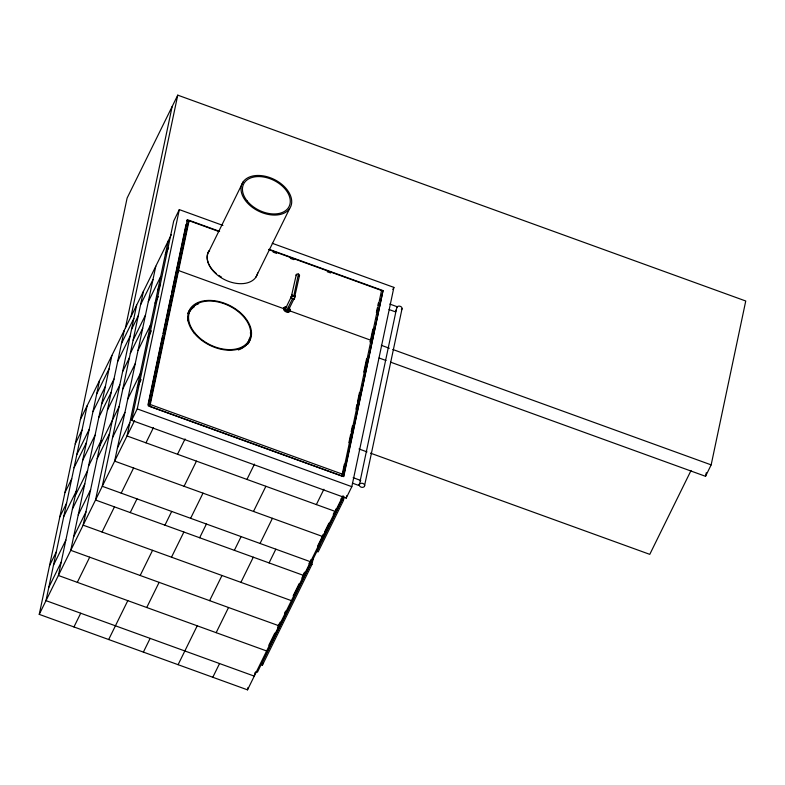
<?xml version="1.0" encoding="UTF-8"?>
<svg xmlns="http://www.w3.org/2000/svg" width="785" height="785" viewBox="0 0 785 785"><rect width="100%" height="100%" fill="white"/><g stroke="black" fill="none" stroke-linecap="round" stroke-linejoin="round"><path stroke-width="1.18" d="M358.823 484.747L358.823 485.464L360.688 480.449L353.152 477.663M342.829 496.14L247.511 689.848L39.25 614.37L127.111 198.075L177.753 95.152L745.75 301.008L711.161 464.877L705.538 476.309L390.616 362.17M87.135 405.786L46.001 600.643L254.271 676.13L255.017 672.559M99.509 380.627L58.384 575.483L266.645 650.971M111.892 355.468L70.758 550.324L279.028 625.812L279.489 623.594M124.265 330.308L83.141 525.165L291.402 600.653M125.394 328.022L172.131 106.583M131.017 316.581L177.753 95.152M136.649 305.149L95.525 500.006L303.785 575.493L304.482 572.167M143.4 291.421L102.276 486.288L310.536 561.766L311.007 559.558M155.783 266.262L114.649 461.129L322.92 536.606L323.381 534.399M168.157 241.113L127.033 435.969L335.293 511.447L335.803 509.063M272.258 243.301L393.893 287.388L351.827 486.68L346.205 498.112L131.625 420.348L173.691 221.056L179.314 209.615L222.92 225.423M131.625 420.348L137.247 408.906L179.314 209.615M148.061 404.442L162.505 336.039M163.005 333.635L171.11 295.238M171.621 292.834L186.055 224.431M219.604 231.369L187.38 219.692L148.12 405.698L343.761 476.603L383.021 290.597L269.088 249.306M268.588 249.542L381.539 290.479L342.751 474.268L341.848 476.102L149.366 406.336L188.155 222.548L189.057 220.713L219.025 231.575M149.366 406.336L150.259 404.51L189.057 220.713M299.428 275.81L294.198 299.095L291.039 297.957L291.274 296.848M291.039 297.957L296.279 274.662M294.758 297.957A1.688 1.256 11.9 0 0 293.737 296.239L298.418 274.093M294.198 299.095L294.424 297.986A1.688 1.109 26.2 0 1 294.1 298.467M247.511 689.848L248.011 687.474M293.688 597.817L260.855 664.542L262.435 665.111L262.926 662.746M262.435 665.111L311.949 564.474L313.441 557.399M341.848 476.102L344.37 464.141M348.923 442.612L350.689 434.233M351.189 431.838L352.455 425.862M355.988 409.113L356.998 404.334M357.499 401.94L359.52 392.372M363.808 372.041L366.585 358.882M372.875 329.082L370.127 342.132L371.02 340.307L288.036 310.222M376.388 312.479L377.389 307.73M377.889 305.355L378.39 302.99M343.457 476.544L383.021 290.597M342.378 497.504L341.887 499.859L343.457 500.438L318.141 551.894L316.561 551.325L320.329 543.662M255.861 671.617L257.431 672.186L342.407 499.505L343.163 495.934M343.457 500.438L344.203 496.895M346.205 498.112L346.705 495.727M360.138 481.048L396.268 309.889M364.623 485.964A2.708 2.012 11.9 0 0 362.905 483.472A2.708 2.012 11.9 0 0 359.618 484.159L359.383 484.639A2.708 2.012 11.9 0 0 360.786 486.994L361.443 487.24A2.708 2.012 11.9 0 0 364.397 486.445L402.018 308.819M705.538 476.309L706.294 472.717M395.591 310.625L395.463 311.861L397.269 306.768L389.792 304.06M290.234 310.193L290.264 310.34M80.374 419.504L171.385 234.548M96.702 393.913L109.086 368.754M121.469 343.594L133.843 318.435M140.594 304.708L152.977 279.548M165.36 254.399L168.589 247.834M75.232 443.859L81.993 430.141M131.507 329.504L138.258 315.786M92.964 411.625L105.347 386.465M117.73 361.306L130.104 336.147M187.38 219.692L186.82 220.84L189.116 221.674M148.306 301.695L160.68 276.536M76.851 454.495L89.225 429.336M101.608 404.177L113.982 379.018M133.116 340.14L145.5 314.981M157.873 289.822L160.572 284.356M74.045 467.781L86.428 442.622M98.802 417.463L111.185 392.304M130.31 353.427L142.693 328.267M155.077 303.108L158.305 296.544M122.627 371.58L129.378 357.852M64.959 492.578L71.71 478.86M82.68 460.344L95.063 435.184M107.447 410.025L119.82 384.866M138.023 350.414L150.396 325.255M177.636 272.366L178.538 270.54L284.582 308.976M59.817 516.932L66.568 503.214M122.833 388.86L135.216 363.7M147.6 338.541L151.368 330.877M63.762 516.501L76.145 491.341M88.519 466.182L100.902 441.023M75.203 495.767L87.586 470.608M99.97 445.448L119.094 406.571M72.406 509.053L84.78 483.894M97.163 458.734L109.537 433.575M127.739 399.123L140.123 373.964M49.533 565.651L56.284 551.924M112.559 437.569L124.933 412.41M137.316 387.25L141.084 379.597M53.478 565.21L65.862 540.06M78.235 514.901L90.618 489.742M243.085 181.924L209.33 250.543A26.896 17.682 26.2 0 0 225.638 280.147A26.896 17.682 26.2 0 0 257.686 272.974M48.807 587.357L61.191 562.197M73.564 537.038L85.948 511.879M117.456 447.842L129.839 422.683M39.25 614.37L134.569 420.652M77.313 582.342L89.696 557.193M102.07 532.034L114.453 506.874M121.204 493.147L133.587 467.988M145.961 442.828L153.497 427.521M73.957 626.95L80.718 613.222M130.231 512.585L136.982 498.867M255.871 277.213L289.626 208.604A26.896 17.682 26.2 0 0 263.456 175.909A26.896 17.682 26.2 0 0 245.99 201.284A26.896 17.682 26.2 0 0 289.626 208.604M177.518 454.27L185.054 438.952M108.673 639.53L127.808 600.643M140.181 575.483L152.565 550.324M164.938 525.175L171.699 511.447M184.073 486.288L196.456 461.129M285.348 308.878L291.834 295.7M286.672 310.595L292.619 298.526M294.66 296.877L295.229 295.739A1.688 1.256 11.9 0 1 294.728 296.23M288.488 310.055L294.424 297.986M146.736 607.511L159.119 582.352M171.493 557.193L183.876 532.034M190.627 518.306L203.011 493.147M143.38 652.109L150.131 638.382M199.655 537.754L206.406 524.027M246.941 479.429L254.477 464.112M178.097 664.689L197.221 625.802M209.605 600.653L221.988 575.493M234.362 550.334L241.113 536.606M253.496 511.447L265.879 486.288M216.16 632.671L228.533 607.511M240.916 582.352L253.3 557.193M260.051 543.465L272.424 518.316M392.863 289.469L393.893 287.388M212.804 677.269L219.555 663.541M269.078 562.914L275.829 549.186M316.365 504.588L323.901 489.271M268.843 645.221L274.799 633.122M277.507 627.617L280.216 622.122M284.543 613.32L285.622 611.122M293.197 595.727L299.154 583.628M301.862 578.123L304.56 572.628M308.897 563.826L309.977 561.628M317.552 546.232L323.508 534.134M324.588 531.936L328.915 523.134M333.252 514.332L334.332 512.134M294.758 595.629L310.369 563.905L311.949 564.474M321.408 541.473L340.808 502.057M691.035 470.5L649.774 554.357L370.471 453.131M273.131 252.122L276.585 253.369M290.391 258.373L293.845 259.629M327.217 271.718L330.671 272.974M389.056 309.535L395.463 311.861M381.304 345.322L389.34 348.236M392.794 349.482L711.161 464.877M379.116 357.999L386.014 360.501M358.98 448.971L367.027 451.885M150.259 404.51L342.751 474.268M352.416 483.138L358.823 485.464M137.247 408.906L351.827 486.68M340.827 498.936L342.407 499.505M247.265 343.516A32.98 21.686 26.2 0 1 238.326 349.963M187.684 320.741A32.98 21.686 26.2 0 1 187.762 317.14M188.606 313.814A32.98 21.686 26.2 0 1 194.356 306.7M249.493 338.306A32.98 21.686 26.2 0 1 247.874 342.554M221.507 277.125A25.365 16.681 26.2 0 1 218.721 275.368M216.15 273.396A25.365 16.681 26.2 0 1 209.065 250.719M208.162 252.554A25.365 16.681 26.2 0 1 209.595 250.857M187.831 313.47A33.824 22.235 26.2 0 1 198.625 303.756M250.415 332.467A33.824 22.235 26.2 0 1 248.001 343.928M293.796 298.604A1.688 1.109 26.2 0 1 291.451 297.633A1.688 1.109 26.2 0 1 292.265 296.171M291.598 296.808A1.688 1.256 11.9 0 1 293.737 296.239M292.373 295.866A1.688 1.256 11.9 0 1 292.069 294.591M296.337 275.643A1.688 1.256 11.9 0 1 297.132 274.024A1.688 1.256 11.9 0 1 299.37 274.828A1.688 1.256 11.9 0 1 298.575 276.448M289.969 310.409A3.385 2.227 26.2 0 1 285.76 311.724A3.385 2.227 26.2 0 1 284.386 307.592M285.014 307.347A3.385 2.227 26.2 0 1 286.574 307.347M289.439 309.113A3.385 2.227 26.2 0 1 289.802 309.761M288.242 310.595A1.688 1.109 26.2 0 1 286.967 310.968M285.789 310.428A1.688 1.109 26.2 0 1 285.298 309.81M288.488 309.241A1.688 1.109 26.2 0 1 287.722 310.526A1.688 1.109 26.2 0 1 285.652 309.565A1.688 1.109 26.2 0 1 286.054 308.113M289.115 308.054A3.385 2.227 26.2 0 1 288.782 311.704A3.385 2.227 26.2 0 1 283.984 309.29A3.385 2.227 26.2 0 1 286.8 306.886M396.778 307.494A2.708 2.012 11.9 0 1 400.615 306.464A2.708 2.012 11.9 0 1 401.38 309.702M283.827 308.23L284.042 307.661L283.827 308.23M194.651 332.703A32.98 21.686 26.2 0 0 248.168 341.681A32.98 21.686 26.2 0 0 216.061 301.587A32.98 21.686 26.2 0 0 194.651 332.703M194.013 332.899A33.824 22.235 26.2 0 0 248.894 342.103A33.824 22.235 26.2 0 0 215.973 300.979A33.824 22.235 26.2 0 0 194.013 332.899M247.147 200.94A25.365 16.681 26.2 0 0 288.311 207.848A25.365 16.681 26.2 0 0 263.623 176.998A25.365 16.681 26.2 0 0 247.147 200.94"/></g></svg>
